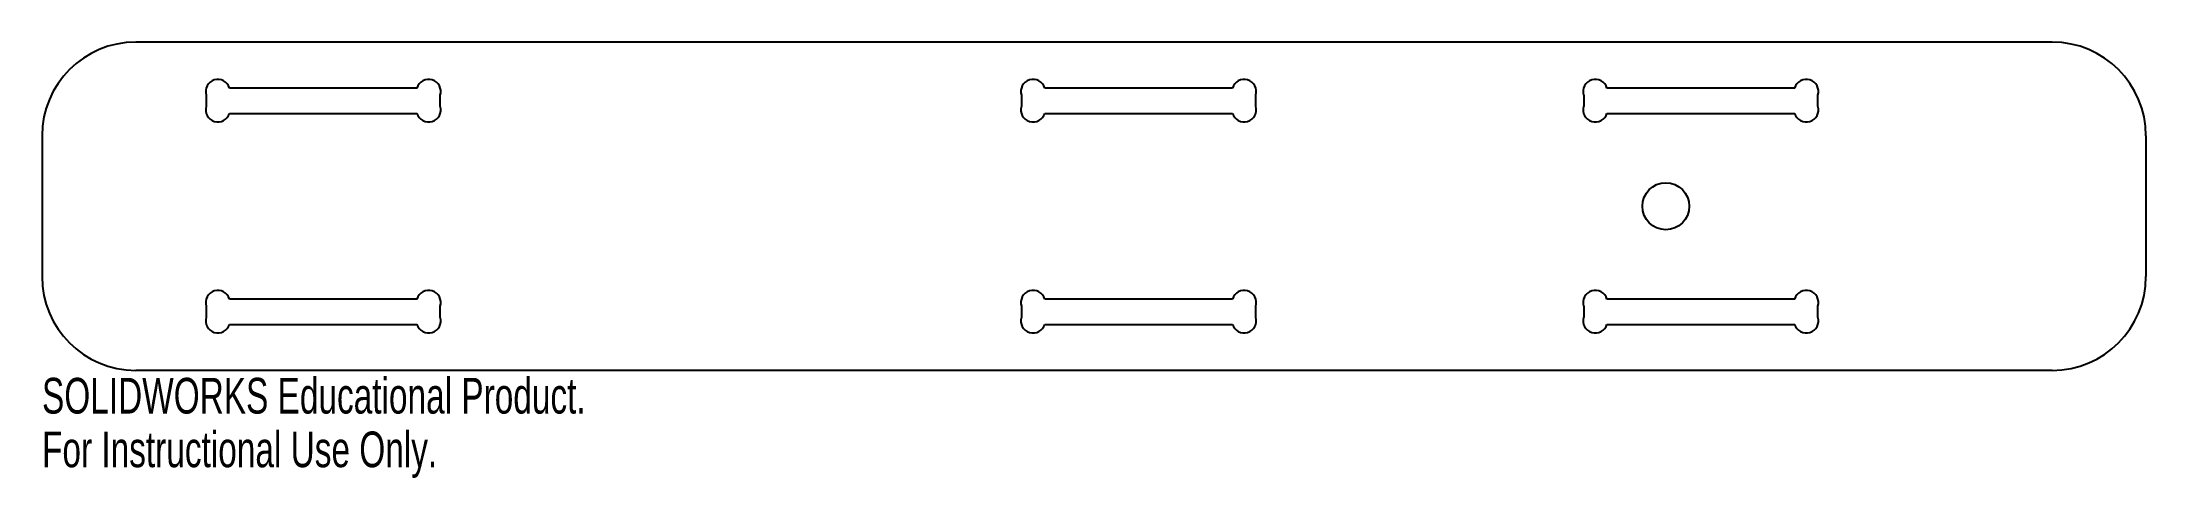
# Model space of a CAD drawing. Header units: inches. Extents: x -11.2 to 0, y -0.6 to 1.8.
import ezdxf

# ---------------------------------------------------------------- set-up
doc = ezdxf.new("R2010")
doc.units = ezdxf.units.IN
doc.header["$MEASUREMENT"] = 0
doc.styles.add('SLDTEXTSTYLE0', font='TXT', dxfattribs={"width": 0.7})

msp = doc.modelspace()

# ---------------------------------------------------------------- linework, layer by layer
at = {"color": 7, "linetype": 'Continuous', "lineweight": 25}
for p, q in [((-0.5, 1.75), (-10.726, 1.75)), ((-10.351, 1.468), (-10.351, 1.407)), ((-9.225, 1.505), (-10.226, 1.505)), ((-9.101, 1.407), (-9.101, 1.468)), ((-6, 1.468), (-6, 1.407)), ((-4.874, 1.505), (-5.876, 1.505)), ((-4.75, 1.407), (-4.75, 1.468)), ((-3, 1.468), (-3, 1.407)), ((-1.874, 1.505), (-2.876, 1.505)), ((-1.75, 1.407), (-1.75, 1.468)), ((-10.226, 1.37), (-9.225, 1.37)), ((-5.876, 1.37), (-4.874, 1.37)), ((-2.876, 1.37), (-1.874, 1.37)), ((-11.226, 1.25), (-11.226, 0.5)), ((0, 1.25), (0, 0.5)), ((-10.351, 0.343), (-10.351, 0.282)), ((-9.225, 0.38), (-10.226, 0.38)), ((-9.101, 0.282), (-9.101, 0.343)), ((-6, 0.343), (-6, 0.282)), ((-4.874, 0.38), (-5.876, 0.38)), ((-4.75, 0.282), (-4.75, 0.343)), ((-3, 0.343), (-3, 0.282)), ((-1.874, 0.38), (-2.876, 0.38)), ((-1.75, 0.282), (-1.75, 0.343)), ((-10.226, 0.245), (-9.225, 0.245)), ((-5.876, 0.245), (-4.874, 0.245)), ((-2.876, 0.245), (-1.874, 0.245)), ((-0.5, 0), (-10.726, 0))]:
    msp.add_line(p, q, dxfattribs=at)
msp.add_circle((-2.562, 0.875), 0.125, dxfattribs=at)
for centre, radius, start, end in [((-10.726, 1.25), 0.5, 90, 180), ((-0.5, 1.25), 0.5, 0, 90), ((-10.288, 1.486), 0.065, 16.7659, 196.7659), ((-9.163, 1.486), 0.065, 343.2341, 163.2341), ((-5.938, 1.486), 0.065, 16.7659, 196.7659), ((-4.812, 1.486), 0.065, 343.2341, 163.2341), ((-2.938, 1.486), 0.065, 16.7659, 196.7659), ((-1.812, 1.486), 0.065, 343.2341, 163.2341), ((-10.288, 1.389), 0.065, 163.2341, 343.2341), ((-9.163, 1.389), 0.065, 196.7659, 16.7659), ((-5.938, 1.389), 0.065, 163.2341, 343.2341), ((-4.812, 1.389), 0.065, 196.7659, 16.7659), ((-2.938, 1.389), 0.065, 163.2341, 343.2341), ((-1.812, 1.389), 0.065, 196.7659, 16.7659), ((-10.726, 0.5), 0.5, 180, 270), ((-0.5, 0.5), 0.5, 270, 0), ((-10.288, 0.361), 0.065, 16.7659, 196.7659), ((-9.163, 0.361), 0.065, 343.2341, 163.2341), ((-5.938, 0.361), 0.065, 16.7659, 196.7659), ((-4.812, 0.361), 0.065, 343.2341, 163.2341), ((-2.938, 0.361), 0.065, 16.7659, 196.7659), ((-1.812, 0.361), 0.065, 343.2341, 163.2341), ((-10.288, 0.264), 0.065, 163.2341, 343.2341), ((-9.163, 0.264), 0.065, 196.7659, 16.7659), ((-5.938, 0.264), 0.065, 163.2341, 343.2341), ((-4.812, 0.264), 0.065, 196.7659, 16.7659), ((-2.938, 0.264), 0.065, 163.2341, 343.2341), ((-1.812, 0.264), 0.065, 196.7659, 16.7659)]:
    msp.add_arc(centre, radius, start, end, dxfattribs=at)

# ---------------------------------------------------------------- texts
at = {"color": 7, "linetype": 'Continuous', "char_height": 0.1903, "attachment_point": 1, "style": 'SLDTEXTSTYLE0'}
for s, insert in [('SOLIDWORKS Educational Product.', (-11.226, -0.04)), ('For Instructional Use Only.', (-11.226, -0.326))]:
    msp.add_mtext(s, dxfattribs=dict(at, insert=insert))

doc.saveas('drawing.dxf')
